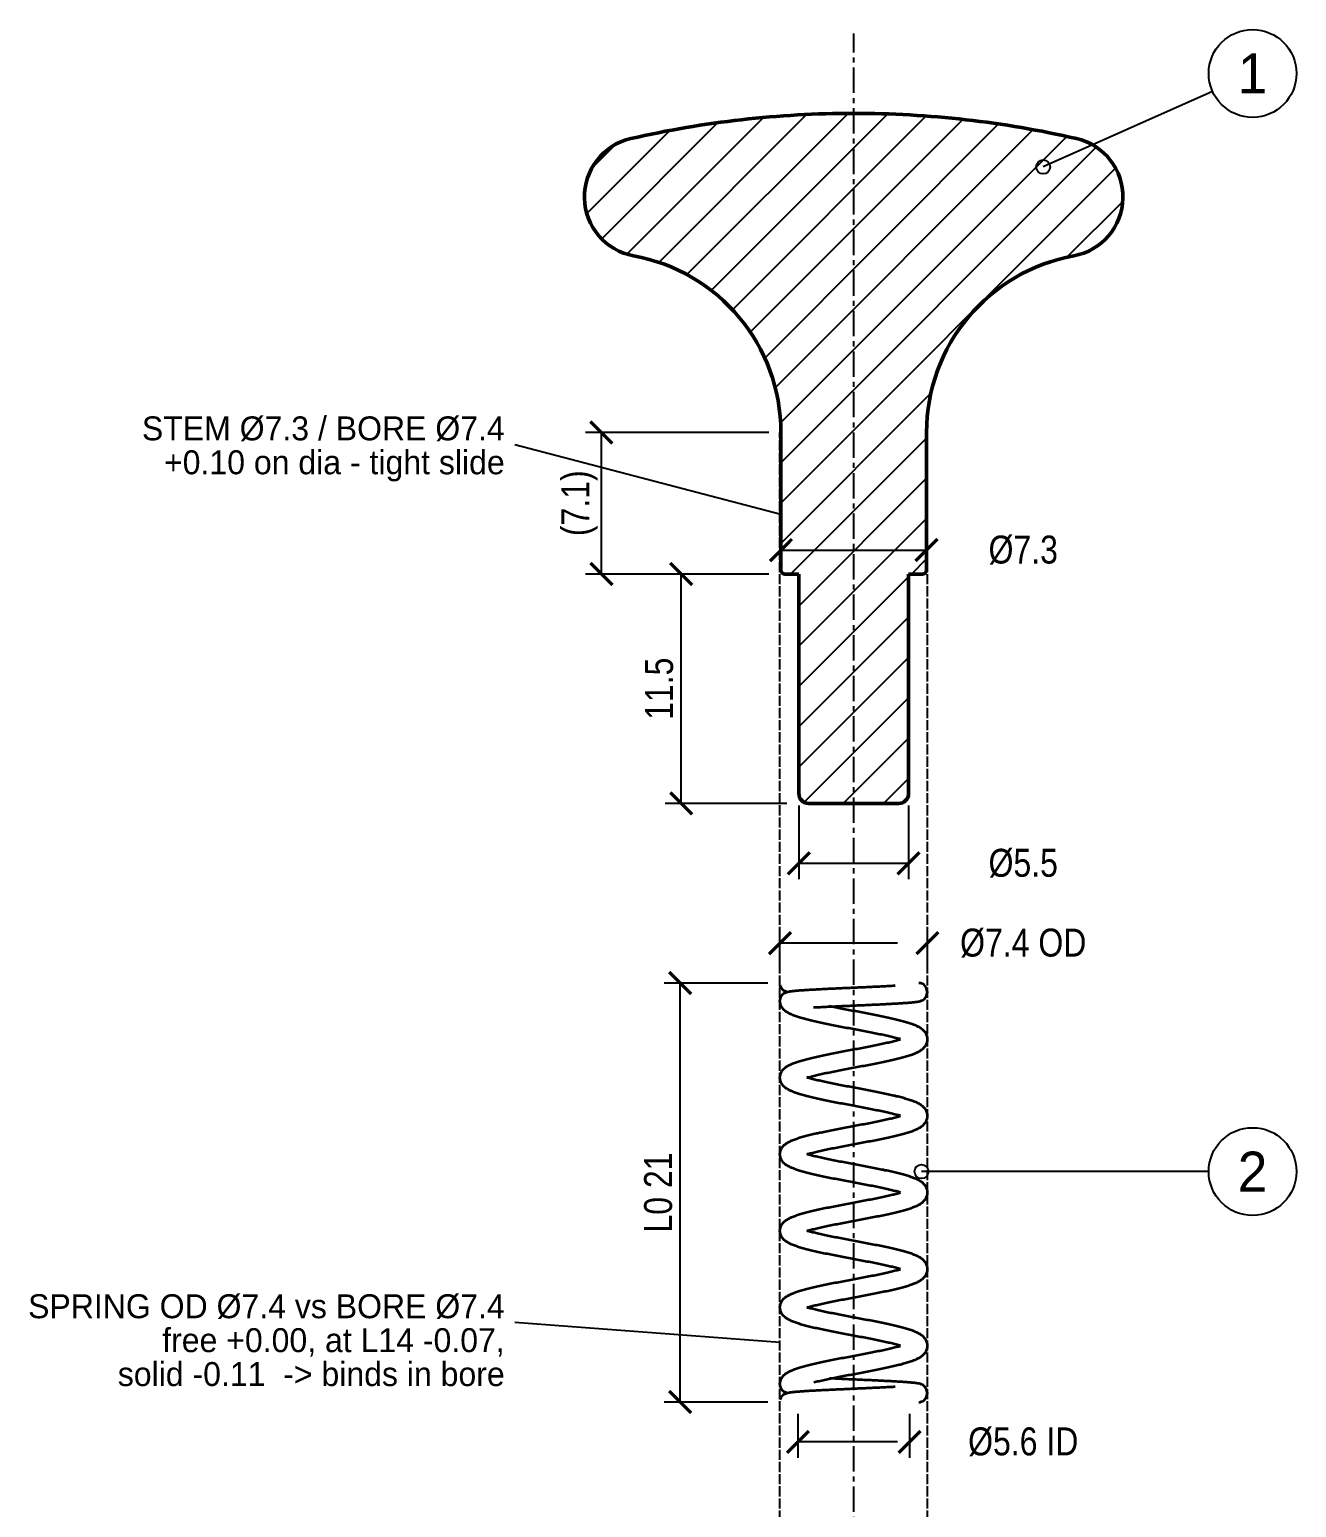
# Model space of a CAD drawing. Header units: millimetres. Extents: x -41 to 135, y -4 to 123.
# Drawn here: x -41.3 to 22.2, y 49.1 to 123.1 of the extents above; entities that cross this region are included whole.
import ezdxf
from ezdxf.enums import TextEntityAlignment as Align

# ---------------------------------------------------------------- set-up
doc = ezdxf.new("R2010")
doc.units = ezdxf.units.MM
doc.header["$LTSCALE"] = 0.4
doc.linetypes.add('CENTER', pattern=[5.08, 3.175, -0.635, 0.635, -0.635])
doc.linetypes.add('DASHED', pattern=[1.524, 1.27, -0.254])
for name, color, linetype in [('ALIGN', 8, 'DASHED'), ('BALLOON', 3, 'CONTINUOUS'), ('CENTER', 1, 'CENTER'), ('DIM', 5, 'CONTINUOUS'), ('FLAG', 1, 'CONTINUOUS'), ('HATCH', 8, 'CONTINUOUS')]:
    doc.layers.add(name, color=color, linetype=linetype)
doc.layers.add('OUTLINE', color=7, linetype='CONTINUOUS', lineweight=50)
doc.styles.add('OpenSansCondensed-Light', font='OpenSansCondensed-Light.ttf')
doc.dimstyles.new('ASM', dxfattribs={"dimtxt": 1.4, "dimasz": 1.1, "dimexe": 0.8, "dimexo": 0.6, "dimgap": 0.4, "dimtad": 1, "dimdsep": 46, "dimtxsty": 'OpenSansCondensed-Light', "dimblk": 'ARCHTICK', "dimcen": 2.5, "dimclrd": 5, "dimclre": 5, "dimclrt": 5, "dimazin": 3, "dimtfac": 0.5, "dimtmove": 2, "dimatfit": 3})

# ---------------------------------------------------------------- blocks, each defined once
blk = doc.blocks.new('_ARCHTICK')
at = {"color": 0, "linetype": 'BYBLOCK', "const_width": 0.15}
blk.add_lwpolyline([(-0.5, -0.5), (0.5, 0.5)], dxfattribs=at)

msp = doc.modelspace()

# ---------------------------------------------------------------- hatches: boundary and pattern name
at = {"layer": 'HATCH'}
h = msp.add_hatch(dxfattribs=at)
h.set_pattern_fill('ANSI31', scale=0.45)
h.paths.add_polyline_path([(0, 84.34), (2.25, 84.34), (2.283, 84.341), (2.315, 84.344), (2.348, 84.35), (2.379, 84.357), (2.411, 84.367), (2.441, 84.378), (2.471, 84.392), (2.5, 84.407), (2.528, 84.424), (2.554, 84.443), (2.58, 84.464), (2.604, 84.486), (2.626, 84.51), (2.647, 84.536), (2.666, 84.562), (2.683, 84.59), (2.698, 84.619), (2.712, 84.649), (2.723, 84.679), (2.733, 84.711), (2.74, 84.742), (2.746, 84.775), (2.749, 84.807), (2.75, 84.84), (2.75, 95.84), (3.45, 95.84), (3.463, 95.84), (3.476, 95.842), (3.489, 95.844), (3.502, 95.847), (3.514, 95.851), (3.527, 95.855), (3.538, 95.861), (3.55, 95.867), (3.561, 95.874), (3.572, 95.881), (3.582, 95.89), (3.591, 95.899), (3.6, 95.908), (3.609, 95.918), (3.616, 95.929), (3.623, 95.94), (3.629, 95.952), (3.635, 95.963), (3.639, 95.976), (3.643, 95.988), (3.646, 96.001), (3.648, 96.014), (3.65, 96.027), (3.65, 96.04), (3.65, 102.936), (3.665, 103.457), (3.71, 103.977), (3.786, 104.493), (3.891, 105.004), (4.025, 105.507), (4.188, 106.003), (4.38, 106.487), (4.6, 106.96), (4.846, 107.42), (5.119, 107.864), (5.417, 108.292), (5.739, 108.702), (6.085, 109.093), (6.452, 109.462), (6.841, 109.81), (7.249, 110.135), (7.675, 110.436), (8.117, 110.712), (8.575, 110.961), (9.047, 111.183), (9.53, 111.378), (10.024, 111.545), (10.527, 111.682), (11.037, 111.791), (11.37, 111.871), (11.691, 111.989), (11.996, 112.142), (12.282, 112.329), (12.545, 112.547), (12.782, 112.794), (12.988, 113.067), (13.163, 113.36), (13.303, 113.672), (13.406, 113.998), (13.472, 114.334), (13.499, 114.674), (13.487, 115.016), (13.437, 115.354), (13.348, 115.684), (13.223, 116.002), (13.062, 116.304), (12.867, 116.585), (12.642, 116.842), (12.389, 117.072), (12.112, 117.272), (11.814, 117.439), (11.499, 117.571), (11.17, 117.666), (10.712, 117.769), (10.253, 117.867), (9.793, 117.962), (9.333, 118.051), (8.871, 118.137), (8.409, 118.218), (7.946, 118.295), (7.482, 118.367), (7.018, 118.435), (6.553, 118.499), (6.087, 118.558), (5.621, 118.613), (5.154, 118.664), (4.687, 118.71), (4.219, 118.752), (3.752, 118.789), (3.283, 118.822), (2.815, 118.851), (2.346, 118.875), (1.877, 118.895), (1.408, 118.91), (0.939, 118.921), (0.469, 118.928), (0, 118.93), (-0.469, 118.928), (-0.939, 118.921), (-1.408, 118.91), (-1.877, 118.895), (-2.346, 118.875), (-2.815, 118.851), (-3.283, 118.822), (-3.752, 118.789), (-4.219, 118.752), (-4.687, 118.71), (-5.154, 118.664), (-5.621, 118.613), (-6.087, 118.558), (-6.553, 118.499), (-7.018, 118.435), (-7.482, 118.367), (-7.946, 118.295), (-8.409, 118.218), (-8.871, 118.137), (-9.333, 118.051), (-9.793, 117.962), (-10.253, 117.867), (-10.712, 117.769), (-11.17, 117.666), (-11.499, 117.571), (-11.814, 117.439), (-12.112, 117.272), (-12.389, 117.072), (-12.642, 116.842), (-12.867, 116.585), (-13.062, 116.304), (-13.223, 116.002), (-13.348, 115.684), (-13.437, 115.354), (-13.487, 115.016), (-13.499, 114.674), (-13.472, 114.334), (-13.406, 113.998), (-13.303, 113.672), (-13.163, 113.36), (-12.988, 113.067), (-12.782, 112.794), (-12.545, 112.547), (-12.282, 112.329), (-11.996, 112.142), (-11.691, 111.989), (-11.37, 111.871), (-11.037, 111.791), (-10.527, 111.682), (-10.024, 111.545), (-9.53, 111.378), (-9.047, 111.183), (-8.575, 110.961), (-8.117, 110.712), (-7.675, 110.436), (-7.249, 110.135), (-6.841, 109.81), (-6.452, 109.462), (-6.085, 109.093), (-5.739, 108.702), (-5.417, 108.292), (-5.119, 107.864), (-4.846, 107.42), (-4.6, 106.96), (-4.38, 106.487), (-4.188, 106.003), (-4.025, 105.507), (-3.891, 105.004), (-3.786, 104.493), (-3.71, 103.977), (-3.665, 103.457), (-3.65, 102.936), (-3.65, 96.04), (-3.65, 96.027), (-3.648, 96.014), (-3.646, 96.001), (-3.643, 95.988), (-3.639, 95.976), (-3.635, 95.963), (-3.629, 95.952), (-3.623, 95.94), (-3.616, 95.929), (-3.609, 95.918), (-3.6, 95.908), (-3.591, 95.899), (-3.582, 95.89), (-3.572, 95.881), (-3.561, 95.874), (-3.55, 95.867), (-3.538, 95.861), (-3.527, 95.855), (-3.514, 95.851), (-3.502, 95.847), (-3.489, 95.844), (-3.476, 95.842), (-3.463, 95.84), (-3.45, 95.84), (-2.75, 95.84), (-2.75, 84.84), (-2.749, 84.807), (-2.746, 84.775), (-2.74, 84.742), (-2.733, 84.711), (-2.723, 84.679), (-2.712, 84.649), (-2.698, 84.619), (-2.683, 84.59), (-2.666, 84.562), (-2.647, 84.536), (-2.626, 84.51), (-2.604, 84.486), (-2.58, 84.464), (-2.554, 84.443), (-2.528, 84.424), (-2.5, 84.407), (-2.471, 84.392), (-2.441, 84.378), (-2.411, 84.367), (-2.379, 84.357), (-2.348, 84.35), (-2.315, 84.344), (-2.283, 84.341), (-2.25, 84.34), (0, 84.34)])

# ---------------------------------------------------------------- linework, layer by layer
at = {"layer": 'ALIGN'}
for p, q in [((-3.7, 45.34), (-3.7, 102.936)), ((3.7, 45.34), (3.7, 102.936))]:
    msp.add_line(p, q, dxfattribs=at)
at = {"layer": 'BALLOON'}
for p, q in [((17.991, 120.033), (9.5, 116.242)), ((17.8, 65.89), (3.4, 65.89))]:
    msp.add_line(p, q, dxfattribs=at)
for centre, radius in [((20, 120.93), 2.2), ((9.5, 116.242), 0.35), ((20, 65.89), 2.2), ((3.4, 65.89), 0.35)]:
    msp.add_circle(centre, radius, dxfattribs=at)
at = {"layer": 'CENTER'}
msp.add_line((0, -4), (0, 122.93), dxfattribs=at)
at = {"layer": 'FLAG'}
for p, q in [((-17, 102.34), (-3.65, 98.84)), ((-17, 58.34), (-3.7, 57.34))]:
    msp.add_line(p, q, dxfattribs=at)
at = {"layer": 'OUTLINE'}
for p, q in [((-3.65, 96.04), (-3.65, 102.936)), ((3.65, 96.04), (3.65, 102.936)), ((-2.75, 95.84), (-3.45, 95.84)), ((-2.75, 84.84), (-2.75, 95.84)), ((2.75, 84.84), (2.75, 95.84)), ((2.75, 95.84), (3.45, 95.84)), ((0, 84.34), (-2.25, 84.34)), ((0, 84.34), (2.25, 84.34))]:
    msp.add_line(p, q, dxfattribs=at)
at = {"layer": 'OUTLINE', "lineweight": 35}
for points in [[(2.346, 72.52), (2.293, 72.535), (2.239, 72.55), (2.182, 72.565), (2.124, 72.58), (2.064, 72.596), (2.003, 72.611), (1.939, 72.627), (1.875, 72.642), (1.808, 72.658), (1.741, 72.673), (1.672, 72.689), (1.601, 72.705), (1.53, 72.72), (1.457, 72.736), (1.383, 72.752), (1.307, 72.767), (1.231, 72.783), (1.154, 72.799), (1.076, 72.815), (0.997, 72.831), (0.917, 72.847), (0.836, 72.862), (0.755, 72.878), (0.673, 72.894), (0.591, 72.91), (0.508, 72.926), (0.424, 72.942), (0.34, 72.958), (0.256, 72.974), (0.172, 72.99), (0.087, 73.006), (0.002, 73.022), (-0.083, 73.038), (-0.168, 73.054), (-0.253, 73.07), (-0.338, 73.086), (-0.423, 73.102), (-0.508, 73.118), (-0.593, 73.134), (-0.677, 73.15), (-0.761, 73.166), (-0.844, 73.182), (-0.927, 73.198), (-1.01, 73.214), (-1.092, 73.231), (-1.173, 73.247), (-1.254, 73.263), (-1.333, 73.279), (-1.413, 73.295), (-1.491, 73.311), (-1.568, 73.328), (-1.645, 73.344), (-1.72, 73.36), (-1.795, 73.377), (-1.869, 73.393), (-1.941, 73.409), (-2.012, 73.426), (-2.082, 73.442), (-2.151, 73.459), (-2.219, 73.475), (-2.285, 73.492), (-2.35, 73.508), (-2.414, 73.525), (-2.476, 73.542), (-2.537, 73.559), (-2.596, 73.576), (-2.655, 73.593), (-2.711, 73.61), (-2.766, 73.627), (-2.82, 73.645), (-2.873, 73.663), (-2.923, 73.681), (-2.973, 73.699), (-3.021, 73.717), (-3.068, 73.736), (-3.114, 73.756), (-3.158, 73.776), (-3.201, 73.796), (-3.243, 73.818), (-3.284, 73.84), (-3.325, 73.864), (-3.365, 73.889), (-3.404, 73.916), (-3.443, 73.946), (-3.481, 73.978), (-3.519, 74.015), (-3.556, 74.056), (-3.592, 74.103), (-3.626, 74.157), (-3.655, 74.219), (-3.679, 74.287), (-3.695, 74.362), (-3.7, 74.44), (-3.636, 74.674), (-3.535, 74.792), (-3.46, 74.844), (-3.407, 74.87), (-3.366, 74.885), (-3.332, 74.896), (-3.301, 74.904), (-3.272, 74.91), (-3.244, 74.916), (-3.215, 74.921), (-3.185, 74.926), (-3.154, 74.93), (-3.122, 74.935), (-3.089, 74.939), (-3.054, 74.943), (-3.018, 74.947), (-2.979, 74.951), (-2.939, 74.955), (-2.898, 74.959), (-2.854, 74.963), (-2.809, 74.967), (-2.762, 74.971), (-2.713, 74.975), (-2.663, 74.979), (-2.611, 74.983), (-2.557, 74.986), (-2.502, 74.99), (-2.445, 74.994), (-2.386, 74.998), (-2.326, 75.002), (-2.264, 75.005), (-2.201, 75.009), (-2.137, 75.013), (-2.071, 75.017), (-2.003, 75.021), (-1.935, 75.024), (-1.865, 75.028), (-1.794, 75.032), (-1.721, 75.036), (-1.648, 75.039), (-1.573, 75.043), (-1.498, 75.047), (-1.421, 75.051), (-1.344, 75.054), (-1.265, 75.058), (-1.186, 75.062), (-1.106, 75.066), (-1.025, 75.07), (-0.944, 75.073), (-0.862, 75.077), (-0.779, 75.081), (-0.696, 75.085), (-0.612, 75.088), (-0.528, 75.092), (-0.444, 75.096), (-0.36, 75.1), (-0.275, 75.103), (-0.19, 75.107), (-0.105, 75.111), (-0.02, 75.115), (0.065, 75.118), (0.15, 75.122), (0.235, 75.126), (0.32, 75.13), (0.404, 75.133), (0.488, 75.137), (0.572, 75.141), (0.655, 75.145), (0.738, 75.148), (0.821, 75.152), (0.902, 75.156), (0.983, 75.16), (1.064, 75.163), (1.143, 75.167), (1.222, 75.171), (1.3, 75.174), (1.377, 75.178), (1.453, 75.182), (1.528, 75.186), (1.602, 75.189), (1.675, 75.193), (1.746, 75.197), (1.817, 75.201), (1.886, 75.204), (1.954, 75.208), (2.02, 75.212), (2.085, 75.215)], [(-3.332, 74.884), (-3.366, 74.895), (-3.407, 74.91), (-3.46, 74.936), (-3.535, 74.988), (-3.636, 75.106), (-3.681, 75.212)], [(-2.02, 74.118), (-1.954, 74.122), (-1.886, 74.126), (-1.817, 74.129), (-1.746, 74.133), (-1.675, 74.137), (-1.602, 74.141), (-1.528, 74.144), (-1.453, 74.148), (-1.377, 74.152), (-1.3, 74.156), (-1.222, 74.159), (-1.143, 74.163), (-1.064, 74.167), (-0.983, 74.17), (-0.902, 74.174), (-0.821, 74.178), (-0.738, 74.182), (-0.655, 74.185), (-0.572, 74.189), (-0.488, 74.193), (-0.404, 74.197), (-0.32, 74.2), (-0.235, 74.204), (-0.15, 74.208), (-0.065, 74.212), (0.02, 74.215), (0.105, 74.219), (0.19, 74.223), (0.275, 74.227), (0.36, 74.23), (0.444, 74.234), (0.528, 74.238), (0.612, 74.242), (0.696, 74.245), (0.779, 74.249), (0.862, 74.253), (0.944, 74.257), (1.025, 74.26), (1.106, 74.264), (1.186, 74.268), (1.265, 74.272), (1.344, 74.276), (1.421, 74.279), (1.498, 74.283), (1.573, 74.287), (1.648, 74.291), (1.721, 74.294), (1.794, 74.298), (1.865, 74.302), (1.935, 74.306), (2.003, 74.309), (2.071, 74.313), (2.137, 74.317), (2.201, 74.321), (2.264, 74.325), (2.326, 74.328), (2.386, 74.332), (2.445, 74.336), (2.502, 74.34), (2.557, 74.344), (2.611, 74.347), (2.663, 74.351), (2.713, 74.355), (2.762, 74.359), (2.809, 74.363), (2.854, 74.367), (2.898, 74.371), (2.939, 74.375), (2.979, 74.379), (3.018, 74.383), (3.054, 74.387), (3.089, 74.391), (3.122, 74.395), (3.154, 74.4), (3.185, 74.404), (3.215, 74.409), (3.244, 74.414), (3.272, 74.42), (3.301, 74.426), (3.332, 74.434), (3.366, 74.445), (3.407, 74.46), (3.46, 74.486), (3.535, 74.538), (3.636, 74.656), (3.7, 74.89), (3.636, 75.124), (3.535, 75.242), (3.46, 75.294), (3.407, 75.32), (3.366, 75.335), (3.332, 75.34), (3.301, 75.34), (3.272, 75.34)], [(-2.346, 70.6), (-2.293, 70.615), (-2.239, 70.63), (-2.182, 70.645), (-2.124, 70.66), (-2.064, 70.676), (-2.003, 70.691), (-1.939, 70.707), (-1.875, 70.722), (-1.808, 70.738), (-1.741, 70.753), (-1.672, 70.769), (-1.601, 70.785), (-1.53, 70.8), (-1.457, 70.816), (-1.383, 70.832), (-1.307, 70.847), (-1.231, 70.863), (-1.154, 70.879), (-1.076, 70.895), (-0.997, 70.911), (-0.917, 70.927), (-0.836, 70.942), (-0.755, 70.958), (-0.673, 70.974), (-0.591, 70.99), (-0.508, 71.006), (-0.424, 71.022), (-0.34, 71.038), (-0.256, 71.054), (-0.172, 71.07), (-0.087, 71.086), (-0.002, 71.102), (0.083, 71.118), (0.168, 71.134), (0.253, 71.15), (0.338, 71.166), (0.423, 71.182), (0.508, 71.198), (0.593, 71.214), (0.677, 71.23), (0.761, 71.246), (0.844, 71.262), (0.927, 71.278), (1.01, 71.294), (1.092, 71.311), (1.173, 71.327), (1.254, 71.343), (1.333, 71.359), (1.413, 71.375), (1.491, 71.391), (1.568, 71.408), (1.645, 71.424), (1.72, 71.44), (1.795, 71.457), (1.869, 71.473), (1.941, 71.489), (2.012, 71.506), (2.082, 71.522), (2.151, 71.539), (2.219, 71.555), (2.285, 71.572), (2.35, 71.588), (2.414, 71.605), (2.476, 71.622), (2.537, 71.639), (2.596, 71.656), (2.655, 71.673), (2.711, 71.69), (2.766, 71.707), (2.82, 71.725), (2.873, 71.743), (2.923, 71.761), (2.973, 71.779), (3.021, 71.797), (3.068, 71.816), (3.114, 71.836), (3.158, 71.856), (3.201, 71.876), (3.243, 71.898), (3.284, 71.92), (3.325, 71.944), (3.365, 71.969), (3.404, 71.996), (3.443, 72.026), (3.481, 72.058), (3.519, 72.095), (3.556, 72.136), (3.592, 72.183), (3.626, 72.237), (3.655, 72.299), (3.679, 72.367), (3.695, 72.442), (3.7, 72.52), (3.695, 72.598), (3.679, 72.673), (3.655, 72.741), (3.626, 72.803), (3.592, 72.857), (3.556, 72.904), (3.519, 72.945), (3.481, 72.982), (3.443, 73.014), (3.404, 73.044), (3.365, 73.071), (3.325, 73.096), (3.284, 73.12), (3.243, 73.142), (3.201, 73.164), (3.158, 73.184), (3.114, 73.204), (3.068, 73.224), (3.021, 73.243), (2.973, 73.261), (2.923, 73.279), (2.873, 73.297), (2.82, 73.315), (2.766, 73.333), (2.711, 73.35), (2.655, 73.367), (2.596, 73.384), (2.537, 73.401), (2.476, 73.418), (2.414, 73.435), (2.35, 73.452), (2.285, 73.468), (2.219, 73.485), (2.151, 73.501), (2.082, 73.518), (2.012, 73.534), (1.941, 73.551), (1.869, 73.567), (1.795, 73.583), (1.72, 73.6), (1.645, 73.616), (1.568, 73.632), (1.491, 73.649), (1.413, 73.665), (1.333, 73.681), (1.254, 73.697), (1.173, 73.713), (1.092, 73.729), (1.01, 73.746), (0.927, 73.762), (0.844, 73.778), (0.761, 73.794), (0.677, 73.81), (0.593, 73.826), (0.508, 73.842), (0.423, 73.858), (0.338, 73.874), (0.253, 73.89), (0.168, 73.906), (0.083, 73.922), (-0.002, 73.938), (-0.087, 73.954), (-0.172, 73.97), (-0.256, 73.986), (-0.34, 74.002), (-0.424, 74.018), (-0.508, 74.034), (-0.591, 74.05), (-0.673, 74.066), (-0.755, 74.082), (-0.836, 74.098), (-0.917, 74.113), (-0.997, 74.129), (-1.076, 74.145), (-1.154, 74.161), (-1.231, 74.177)], [(2.346, 68.68), (2.293, 68.695), (2.239, 68.71), (2.182, 68.725), (2.124, 68.74), (2.064, 68.756), (2.003, 68.771), (1.939, 68.787), (1.875, 68.802), (1.808, 68.818), (1.741, 68.833), (1.672, 68.849), (1.601, 68.865), (1.53, 68.88), (1.457, 68.896), (1.383, 68.912), (1.307, 68.927), (1.231, 68.943), (1.154, 68.959), (1.076, 68.975), (0.997, 68.991), (0.917, 69.007), (0.836, 69.022), (0.755, 69.038), (0.673, 69.054), (0.591, 69.07), (0.508, 69.086), (0.424, 69.102), (0.34, 69.118), (0.256, 69.134), (0.172, 69.15), (0.087, 69.166), (0.002, 69.182), (-0.083, 69.198), (-0.168, 69.214), (-0.253, 69.23), (-0.338, 69.246), (-0.423, 69.262), (-0.508, 69.278), (-0.593, 69.294), (-0.677, 69.31), (-0.761, 69.326), (-0.844, 69.342), (-0.927, 69.358), (-1.01, 69.374), (-1.092, 69.391), (-1.173, 69.407), (-1.254, 69.423), (-1.333, 69.439), (-1.413, 69.455), (-1.491, 69.471), (-1.568, 69.488), (-1.645, 69.504), (-1.72, 69.52), (-1.795, 69.537), (-1.869, 69.553), (-1.941, 69.569), (-2.012, 69.586), (-2.082, 69.602), (-2.151, 69.619), (-2.219, 69.635), (-2.285, 69.652), (-2.35, 69.668), (-2.414, 69.685), (-2.476, 69.702), (-2.537, 69.719), (-2.596, 69.736), (-2.655, 69.753), (-2.711, 69.77), (-2.766, 69.787), (-2.82, 69.805), (-2.873, 69.823), (-2.923, 69.841), (-2.973, 69.859), (-3.021, 69.877), (-3.068, 69.896), (-3.114, 69.916), (-3.158, 69.936), (-3.201, 69.956), (-3.243, 69.978), (-3.284, 70), (-3.325, 70.024), (-3.365, 70.049), (-3.404, 70.076), (-3.443, 70.106), (-3.481, 70.138), (-3.519, 70.175), (-3.556, 70.216), (-3.592, 70.263), (-3.626, 70.317), (-3.655, 70.379), (-3.679, 70.447), (-3.695, 70.522), (-3.7, 70.6), (-3.695, 70.678), (-3.679, 70.753), (-3.655, 70.821), (-3.626, 70.883), (-3.592, 70.937), (-3.556, 70.984), (-3.519, 71.025), (-3.481, 71.062), (-3.443, 71.094), (-3.404, 71.124), (-3.365, 71.151), (-3.325, 71.176), (-3.284, 71.2), (-3.243, 71.222), (-3.201, 71.244), (-3.158, 71.264), (-3.114, 71.284), (-3.068, 71.304), (-3.021, 71.323), (-2.973, 71.341), (-2.923, 71.359), (-2.873, 71.377), (-2.82, 71.395), (-2.766, 71.413), (-2.711, 71.43), (-2.655, 71.447), (-2.596, 71.464), (-2.537, 71.481), (-2.476, 71.498), (-2.414, 71.515), (-2.35, 71.532), (-2.285, 71.548), (-2.219, 71.565), (-2.151, 71.581), (-2.082, 71.598), (-2.012, 71.614), (-1.941, 71.631), (-1.869, 71.647), (-1.795, 71.663), (-1.72, 71.68), (-1.645, 71.696), (-1.568, 71.712), (-1.491, 71.729), (-1.413, 71.745), (-1.333, 71.761), (-1.254, 71.777), (-1.173, 71.793), (-1.092, 71.809), (-1.01, 71.826), (-0.927, 71.842), (-0.844, 71.858), (-0.761, 71.874), (-0.677, 71.89), (-0.593, 71.906), (-0.508, 71.922), (-0.423, 71.938), (-0.338, 71.954), (-0.253, 71.97), (-0.168, 71.986), (-0.083, 72.002), (0.002, 72.018), (0.087, 72.034), (0.172, 72.05), (0.256, 72.066), (0.34, 72.082), (0.424, 72.098), (0.508, 72.114), (0.591, 72.13), (0.673, 72.146), (0.755, 72.162), (0.836, 72.178), (0.917, 72.193), (0.997, 72.209), (1.076, 72.225), (1.154, 72.241), (1.231, 72.257), (1.307, 72.273), (1.383, 72.288), (1.457, 72.304), (1.53, 72.32), (1.601, 72.335), (1.672, 72.351), (1.741, 72.367), (1.808, 72.382), (1.875, 72.398), (1.939, 72.413), (2.003, 72.429), (2.064, 72.444), (2.124, 72.46), (2.182, 72.475), (2.239, 72.49), (2.293, 72.505), (2.346, 72.52)], [(-2.346, 66.76), (-2.293, 66.775), (-2.239, 66.79), (-2.182, 66.805), (-2.124, 66.82), (-2.064, 66.836), (-2.003, 66.851), (-1.939, 66.867), (-1.875, 66.882), (-1.808, 66.898), (-1.741, 66.913), (-1.672, 66.929), (-1.601, 66.945), (-1.53, 66.96), (-1.457, 66.976), (-1.383, 66.992), (-1.307, 67.007), (-1.231, 67.023), (-1.154, 67.039), (-1.076, 67.055), (-0.997, 67.071), (-0.917, 67.087), (-0.836, 67.102), (-0.755, 67.118), (-0.673, 67.134), (-0.591, 67.15), (-0.508, 67.166), (-0.424, 67.182), (-0.34, 67.198), (-0.256, 67.214), (-0.172, 67.23), (-0.087, 67.246), (-0.002, 67.262), (0.083, 67.278), (0.168, 67.294), (0.253, 67.31), (0.338, 67.326), (0.423, 67.342), (0.508, 67.358), (0.593, 67.374), (0.677, 67.39), (0.761, 67.406), (0.844, 67.422), (0.927, 67.438), (1.01, 67.454), (1.092, 67.471), (1.173, 67.487), (1.254, 67.503), (1.333, 67.519), (1.413, 67.535), (1.491, 67.551), (1.568, 67.568), (1.645, 67.584), (1.72, 67.6), (1.795, 67.617), (1.869, 67.633), (1.941, 67.649), (2.012, 67.666), (2.082, 67.682), (2.151, 67.699), (2.219, 67.715), (2.285, 67.732), (2.35, 67.748), (2.414, 67.765), (2.476, 67.782), (2.537, 67.799), (2.596, 67.816), (2.655, 67.833), (2.711, 67.85), (2.766, 67.867), (2.82, 67.885), (2.873, 67.903), (2.923, 67.921), (2.973, 67.939), (3.021, 67.957), (3.068, 67.976), (3.114, 67.996), (3.158, 68.016), (3.201, 68.036), (3.243, 68.058), (3.284, 68.08), (3.325, 68.104), (3.365, 68.129), (3.404, 68.156), (3.443, 68.186), (3.481, 68.218), (3.519, 68.255), (3.556, 68.296), (3.592, 68.343), (3.626, 68.397), (3.655, 68.459), (3.679, 68.527), (3.695, 68.602), (3.7, 68.68), (3.695, 68.758), (3.679, 68.833), (3.655, 68.901), (3.626, 68.963), (3.592, 69.017), (3.556, 69.064), (3.519, 69.105), (3.481, 69.142), (3.443, 69.174), (3.404, 69.204), (3.365, 69.231), (3.325, 69.256), (3.284, 69.28), (3.243, 69.302), (3.201, 69.324), (3.158, 69.344), (3.114, 69.364), (3.068, 69.384), (3.021, 69.403), (2.973, 69.421), (2.923, 69.439), (2.873, 69.457), (2.82, 69.475), (2.766, 69.493), (2.711, 69.51), (2.655, 69.527), (2.596, 69.544), (2.537, 69.561), (2.476, 69.578), (2.414, 69.595), (2.35, 69.612), (2.285, 69.628), (2.219, 69.645), (2.151, 69.661), (2.082, 69.678), (2.012, 69.694), (1.941, 69.711), (1.869, 69.727), (1.795, 69.743), (1.72, 69.76), (1.645, 69.776), (1.568, 69.792), (1.491, 69.809), (1.413, 69.825), (1.333, 69.841), (1.254, 69.857), (1.173, 69.873), (1.092, 69.889), (1.01, 69.906), (0.927, 69.922), (0.844, 69.938), (0.761, 69.954), (0.677, 69.97), (0.593, 69.986), (0.508, 70.002), (0.423, 70.018), (0.338, 70.034), (0.253, 70.05), (0.168, 70.066), (0.083, 70.082), (-0.002, 70.098), (-0.087, 70.114), (-0.172, 70.13), (-0.256, 70.146), (-0.34, 70.162), (-0.424, 70.178), (-0.508, 70.194), (-0.591, 70.21), (-0.673, 70.226), (-0.755, 70.242), (-0.836, 70.258), (-0.917, 70.273), (-0.997, 70.289), (-1.076, 70.305), (-1.154, 70.321), (-1.231, 70.337), (-1.307, 70.353), (-1.383, 70.368), (-1.457, 70.384), (-1.53, 70.4), (-1.601, 70.415), (-1.672, 70.431), (-1.741, 70.447), (-1.808, 70.462), (-1.875, 70.478), (-1.939, 70.493), (-2.003, 70.509), (-2.064, 70.524), (-2.124, 70.54), (-2.182, 70.555), (-2.239, 70.57), (-2.293, 70.585), (-2.346, 70.6)], [(2.346, 64.84), (2.293, 64.855), (2.239, 64.87), (2.182, 64.885), (2.124, 64.9), (2.064, 64.916), (2.003, 64.931), (1.939, 64.947), (1.875, 64.962), (1.808, 64.978), (1.741, 64.993), (1.672, 65.009), (1.601, 65.025), (1.53, 65.04), (1.457, 65.056), (1.383, 65.072), (1.307, 65.087), (1.231, 65.103), (1.154, 65.119), (1.076, 65.135), (0.997, 65.151), (0.917, 65.167), (0.836, 65.182), (0.755, 65.198), (0.673, 65.214), (0.591, 65.23), (0.508, 65.246), (0.424, 65.262), (0.34, 65.278), (0.256, 65.294), (0.172, 65.31), (0.087, 65.326), (0.002, 65.342), (-0.083, 65.358), (-0.168, 65.374), (-0.253, 65.39), (-0.338, 65.406), (-0.423, 65.422), (-0.508, 65.438), (-0.593, 65.454), (-0.677, 65.47), (-0.761, 65.486), (-0.844, 65.502), (-0.927, 65.518), (-1.01, 65.534), (-1.092, 65.551), (-1.173, 65.567), (-1.254, 65.583), (-1.333, 65.599), (-1.413, 65.615), (-1.491, 65.631), (-1.568, 65.648), (-1.645, 65.664), (-1.72, 65.68), (-1.795, 65.697), (-1.869, 65.713), (-1.941, 65.729), (-2.012, 65.746), (-2.082, 65.762), (-2.151, 65.779), (-2.219, 65.795), (-2.285, 65.812), (-2.35, 65.828), (-2.414, 65.845), (-2.476, 65.862), (-2.537, 65.879), (-2.596, 65.896), (-2.655, 65.913), (-2.711, 65.93), (-2.766, 65.947), (-2.82, 65.965), (-2.873, 65.983), (-2.923, 66.001), (-2.973, 66.019), (-3.021, 66.037), (-3.068, 66.056), (-3.114, 66.076), (-3.158, 66.096), (-3.201, 66.116), (-3.243, 66.138), (-3.284, 66.16), (-3.325, 66.184), (-3.365, 66.209), (-3.404, 66.236), (-3.443, 66.266), (-3.481, 66.298), (-3.519, 66.335), (-3.556, 66.376), (-3.592, 66.423), (-3.626, 66.477), (-3.655, 66.539), (-3.679, 66.607), (-3.695, 66.682), (-3.7, 66.76), (-3.695, 66.838), (-3.679, 66.913), (-3.655, 66.981), (-3.626, 67.043), (-3.592, 67.097), (-3.556, 67.144), (-3.519, 67.185), (-3.481, 67.222), (-3.443, 67.254), (-3.404, 67.284), (-3.365, 67.311), (-3.325, 67.336), (-3.284, 67.36), (-3.243, 67.382), (-3.201, 67.404), (-3.158, 67.424), (-3.114, 67.444), (-3.068, 67.464), (-3.021, 67.483), (-2.973, 67.501), (-2.923, 67.519), (-2.873, 67.537), (-2.82, 67.555), (-2.766, 67.573), (-2.711, 67.59), (-2.655, 67.607), (-2.596, 67.624), (-2.537, 67.641), (-2.476, 67.658), (-2.414, 67.675), (-2.35, 67.692), (-2.285, 67.708), (-2.219, 67.725), (-2.151, 67.741), (-2.082, 67.758), (-2.012, 67.774), (-1.941, 67.791), (-1.869, 67.807), (-1.795, 67.823), (-1.72, 67.84), (-1.645, 67.856), (-1.568, 67.872), (-1.491, 67.889), (-1.413, 67.905), (-1.333, 67.921), (-1.254, 67.937), (-1.173, 67.953), (-1.092, 67.969), (-1.01, 67.986), (-0.927, 68.002), (-0.844, 68.018), (-0.761, 68.034), (-0.677, 68.05), (-0.593, 68.066), (-0.508, 68.082), (-0.423, 68.098), (-0.338, 68.114), (-0.253, 68.13), (-0.168, 68.146), (-0.083, 68.162), (0.002, 68.178), (0.087, 68.194), (0.172, 68.21), (0.256, 68.226), (0.34, 68.242), (0.424, 68.258), (0.508, 68.274), (0.591, 68.29), (0.673, 68.306), (0.755, 68.322), (0.836, 68.338), (0.917, 68.353), (0.997, 68.369), (1.076, 68.385), (1.154, 68.401), (1.231, 68.417), (1.307, 68.433), (1.383, 68.448), (1.457, 68.464), (1.53, 68.48), (1.601, 68.495), (1.672, 68.511), (1.741, 68.527), (1.808, 68.542), (1.875, 68.558), (1.939, 68.573), (2.003, 68.589), (2.064, 68.604), (2.124, 68.62), (2.182, 68.635), (2.239, 68.65), (2.293, 68.665), (2.346, 68.68)], [(-2.346, 62.92), (-2.293, 62.935), (-2.239, 62.95), (-2.182, 62.965), (-2.124, 62.98), (-2.064, 62.996), (-2.003, 63.011), (-1.939, 63.027), (-1.875, 63.042), (-1.808, 63.058), (-1.741, 63.073), (-1.672, 63.089), (-1.601, 63.105), (-1.53, 63.12), (-1.457, 63.136), (-1.383, 63.152), (-1.307, 63.167), (-1.231, 63.183), (-1.154, 63.199), (-1.076, 63.215), (-0.997, 63.231), (-0.917, 63.247), (-0.836, 63.262), (-0.755, 63.278), (-0.673, 63.294), (-0.591, 63.31), (-0.508, 63.326), (-0.424, 63.342), (-0.34, 63.358), (-0.256, 63.374), (-0.172, 63.39), (-0.087, 63.406), (-0.002, 63.422), (0.083, 63.438), (0.168, 63.454), (0.253, 63.47), (0.338, 63.486), (0.423, 63.502), (0.508, 63.518), (0.593, 63.534), (0.677, 63.55), (0.761, 63.566), (0.844, 63.582), (0.927, 63.598), (1.01, 63.614), (1.092, 63.631), (1.173, 63.647), (1.254, 63.663), (1.333, 63.679), (1.413, 63.695), (1.491, 63.711), (1.568, 63.728), (1.645, 63.744), (1.72, 63.76), (1.795, 63.777), (1.869, 63.793), (1.941, 63.809), (2.012, 63.826), (2.082, 63.842), (2.151, 63.859), (2.219, 63.875), (2.285, 63.892), (2.35, 63.908), (2.414, 63.925), (2.476, 63.942), (2.537, 63.959), (2.596, 63.976), (2.655, 63.993), (2.711, 64.01), (2.766, 64.027), (2.82, 64.045), (2.873, 64.063), (2.923, 64.081), (2.973, 64.099), (3.021, 64.117), (3.068, 64.136), (3.114, 64.156), (3.158, 64.176), (3.201, 64.196), (3.243, 64.218), (3.284, 64.24), (3.325, 64.264), (3.365, 64.289), (3.404, 64.316), (3.443, 64.346), (3.481, 64.378), (3.519, 64.415), (3.556, 64.456), (3.592, 64.503), (3.626, 64.557), (3.655, 64.619), (3.679, 64.687), (3.695, 64.762), (3.7, 64.84), (3.695, 64.918), (3.679, 64.993), (3.655, 65.061), (3.626, 65.123), (3.592, 65.177), (3.556, 65.224), (3.519, 65.265), (3.481, 65.302), (3.443, 65.334), (3.404, 65.364), (3.365, 65.391), (3.325, 65.416), (3.284, 65.44), (3.243, 65.462), (3.201, 65.484), (3.158, 65.504), (3.114, 65.524), (3.068, 65.544), (3.021, 65.563), (2.973, 65.581), (2.923, 65.599), (2.873, 65.617), (2.82, 65.635), (2.766, 65.653), (2.711, 65.67), (2.655, 65.687), (2.596, 65.704), (2.537, 65.721), (2.476, 65.738), (2.414, 65.755), (2.35, 65.772), (2.285, 65.788), (2.219, 65.805), (2.151, 65.821), (2.082, 65.838), (2.012, 65.854), (1.941, 65.871), (1.869, 65.887), (1.795, 65.903), (1.72, 65.92), (1.645, 65.936), (1.568, 65.952), (1.491, 65.969), (1.413, 65.985), (1.333, 66.001), (1.254, 66.017), (1.173, 66.033), (1.092, 66.049), (1.01, 66.066), (0.927, 66.082), (0.844, 66.098), (0.761, 66.114), (0.677, 66.13), (0.593, 66.146), (0.508, 66.162), (0.423, 66.178), (0.338, 66.194), (0.253, 66.21), (0.168, 66.226), (0.083, 66.242), (-0.002, 66.258), (-0.087, 66.274), (-0.172, 66.29), (-0.256, 66.306), (-0.34, 66.322), (-0.424, 66.338), (-0.508, 66.354), (-0.591, 66.37), (-0.673, 66.386), (-0.755, 66.402), (-0.836, 66.418), (-0.917, 66.433), (-0.997, 66.449), (-1.076, 66.465), (-1.154, 66.481), (-1.231, 66.497), (-1.307, 66.513), (-1.383, 66.528), (-1.457, 66.544), (-1.53, 66.56), (-1.601, 66.575), (-1.672, 66.591), (-1.741, 66.607), (-1.808, 66.622), (-1.875, 66.638), (-1.939, 66.653), (-2.003, 66.669), (-2.064, 66.684), (-2.124, 66.7), (-2.182, 66.715), (-2.239, 66.73), (-2.293, 66.745), (-2.346, 66.76)], [(2.346, 61), (2.293, 61.015), (2.239, 61.03), (2.182, 61.045), (2.124, 61.06), (2.064, 61.076), (2.003, 61.091), (1.939, 61.107), (1.875, 61.122), (1.808, 61.138), (1.741, 61.153), (1.672, 61.169), (1.601, 61.185), (1.53, 61.2), (1.457, 61.216), (1.383, 61.232), (1.307, 61.247), (1.231, 61.263), (1.154, 61.279), (1.076, 61.295), (0.997, 61.311), (0.917, 61.327), (0.836, 61.342), (0.755, 61.358), (0.673, 61.374), (0.591, 61.39), (0.508, 61.406), (0.424, 61.422), (0.34, 61.438), (0.256, 61.454), (0.172, 61.47), (0.087, 61.486), (0.002, 61.502), (-0.083, 61.518), (-0.168, 61.534), (-0.253, 61.55), (-0.338, 61.566), (-0.423, 61.582), (-0.508, 61.598), (-0.593, 61.614), (-0.677, 61.63), (-0.761, 61.646), (-0.844, 61.662), (-0.927, 61.678), (-1.01, 61.694), (-1.092, 61.711), (-1.173, 61.727), (-1.254, 61.743), (-1.333, 61.759), (-1.413, 61.775), (-1.491, 61.791), (-1.568, 61.808), (-1.645, 61.824), (-1.72, 61.84), (-1.795, 61.857), (-1.869, 61.873), (-1.941, 61.889), (-2.012, 61.906), (-2.082, 61.922), (-2.151, 61.939), (-2.219, 61.955), (-2.285, 61.972), (-2.35, 61.988), (-2.414, 62.005), (-2.476, 62.022), (-2.537, 62.039), (-2.596, 62.056), (-2.655, 62.073), (-2.711, 62.09), (-2.766, 62.107), (-2.82, 62.125), (-2.873, 62.143), (-2.923, 62.161), (-2.973, 62.179), (-3.021, 62.197), (-3.068, 62.216), (-3.114, 62.236), (-3.158, 62.256), (-3.201, 62.276), (-3.243, 62.298), (-3.284, 62.32), (-3.325, 62.344), (-3.365, 62.369), (-3.404, 62.396), (-3.443, 62.426), (-3.481, 62.458), (-3.519, 62.495), (-3.556, 62.536), (-3.592, 62.583), (-3.626, 62.637), (-3.655, 62.699), (-3.679, 62.767), (-3.695, 62.842), (-3.7, 62.92), (-3.695, 62.998), (-3.679, 63.073), (-3.655, 63.141), (-3.626, 63.203), (-3.592, 63.257), (-3.556, 63.304), (-3.519, 63.345), (-3.481, 63.382), (-3.443, 63.414), (-3.404, 63.444), (-3.365, 63.471), (-3.325, 63.496), (-3.284, 63.52), (-3.243, 63.542), (-3.201, 63.564), (-3.158, 63.584), (-3.114, 63.604), (-3.068, 63.624), (-3.021, 63.643), (-2.973, 63.661), (-2.923, 63.679), (-2.873, 63.697), (-2.82, 63.715), (-2.766, 63.733), (-2.711, 63.75), (-2.655, 63.767), (-2.596, 63.784), (-2.537, 63.801), (-2.476, 63.818), (-2.414, 63.835), (-2.35, 63.852), (-2.285, 63.868), (-2.219, 63.885), (-2.151, 63.901), (-2.082, 63.918), (-2.012, 63.934), (-1.941, 63.951), (-1.869, 63.967), (-1.795, 63.983), (-1.72, 64), (-1.645, 64.016), (-1.568, 64.032), (-1.491, 64.049), (-1.413, 64.065), (-1.333, 64.081), (-1.254, 64.097), (-1.173, 64.113), (-1.092, 64.129), (-1.01, 64.146), (-0.927, 64.162), (-0.844, 64.178), (-0.761, 64.194), (-0.677, 64.21), (-0.593, 64.226), (-0.508, 64.242), (-0.423, 64.258), (-0.338, 64.274), (-0.253, 64.29), (-0.168, 64.306), (-0.083, 64.322), (0.002, 64.338), (0.087, 64.354), (0.172, 64.37), (0.256, 64.386), (0.34, 64.402), (0.424, 64.418), (0.508, 64.434), (0.591, 64.45), (0.673, 64.466), (0.755, 64.482), (0.836, 64.498), (0.917, 64.513), (0.997, 64.529), (1.076, 64.545), (1.154, 64.561), (1.231, 64.577), (1.307, 64.593), (1.383, 64.608), (1.457, 64.624), (1.53, 64.64), (1.601, 64.655), (1.672, 64.671), (1.741, 64.687), (1.808, 64.702), (1.875, 64.718), (1.939, 64.733), (2.003, 64.749), (2.064, 64.764), (2.124, 64.78), (2.182, 64.795), (2.239, 64.81), (2.293, 64.825), (2.346, 64.84)], [(-2.346, 59.08), (-2.293, 59.095), (-2.239, 59.11), (-2.182, 59.125), (-2.124, 59.14), (-2.064, 59.156), (-2.003, 59.171), (-1.939, 59.187), (-1.875, 59.202), (-1.808, 59.218), (-1.741, 59.233), (-1.672, 59.249), (-1.601, 59.265), (-1.53, 59.28), (-1.457, 59.296), (-1.383, 59.312), (-1.307, 59.327), (-1.231, 59.343), (-1.154, 59.359), (-1.076, 59.375), (-0.997, 59.391), (-0.917, 59.407), (-0.836, 59.422), (-0.755, 59.438), (-0.673, 59.454), (-0.591, 59.47), (-0.508, 59.486), (-0.424, 59.502), (-0.34, 59.518), (-0.256, 59.534), (-0.172, 59.55), (-0.087, 59.566), (-0.002, 59.582), (0.083, 59.598), (0.168, 59.614), (0.253, 59.63), (0.338, 59.646), (0.423, 59.662), (0.508, 59.678), (0.593, 59.694), (0.677, 59.71), (0.761, 59.726), (0.844, 59.742), (0.927, 59.758), (1.01, 59.774), (1.092, 59.791), (1.173, 59.807), (1.254, 59.823), (1.333, 59.839), (1.413, 59.855), (1.491, 59.871), (1.568, 59.888), (1.645, 59.904), (1.72, 59.92), (1.795, 59.937), (1.869, 59.953), (1.941, 59.969), (2.012, 59.986), (2.082, 60.002), (2.151, 60.019), (2.219, 60.035), (2.285, 60.052), (2.35, 60.068), (2.414, 60.085), (2.476, 60.102), (2.537, 60.119), (2.596, 60.136), (2.655, 60.153), (2.711, 60.17), (2.766, 60.187), (2.82, 60.205), (2.873, 60.223), (2.923, 60.241), (2.973, 60.259), (3.021, 60.277), (3.068, 60.296), (3.114, 60.316), (3.158, 60.336), (3.201, 60.356), (3.243, 60.378), (3.284, 60.4), (3.325, 60.424), (3.365, 60.449), (3.404, 60.476), (3.443, 60.506), (3.481, 60.538), (3.519, 60.575), (3.556, 60.616), (3.592, 60.663), (3.626, 60.717), (3.655, 60.779), (3.679, 60.847), (3.695, 60.922), (3.7, 61), (3.695, 61.078), (3.679, 61.153), (3.655, 61.221), (3.626, 61.283), (3.592, 61.337), (3.556, 61.384), (3.519, 61.425), (3.481, 61.462), (3.443, 61.494), (3.404, 61.524), (3.365, 61.551), (3.325, 61.576), (3.284, 61.6), (3.243, 61.622), (3.201, 61.644), (3.158, 61.664), (3.114, 61.684), (3.068, 61.704), (3.021, 61.723), (2.973, 61.741), (2.923, 61.759), (2.873, 61.777), (2.82, 61.795), (2.766, 61.813), (2.711, 61.83), (2.655, 61.847), (2.596, 61.864), (2.537, 61.881), (2.476, 61.898), (2.414, 61.915), (2.35, 61.932), (2.285, 61.948), (2.219, 61.965), (2.151, 61.981), (2.082, 61.998), (2.012, 62.014), (1.941, 62.031), (1.869, 62.047), (1.795, 62.063), (1.72, 62.08), (1.645, 62.096), (1.568, 62.112), (1.491, 62.129), (1.413, 62.145), (1.333, 62.161), (1.254, 62.177), (1.173, 62.193), (1.092, 62.209), (1.01, 62.226), (0.927, 62.242), (0.844, 62.258), (0.761, 62.274), (0.677, 62.29), (0.593, 62.306), (0.508, 62.322), (0.423, 62.338), (0.338, 62.354), (0.253, 62.37), (0.168, 62.386), (0.083, 62.402), (-0.002, 62.418), (-0.087, 62.434), (-0.172, 62.45), (-0.256, 62.466), (-0.34, 62.482), (-0.424, 62.498), (-0.508, 62.514), (-0.591, 62.53), (-0.673, 62.546), (-0.755, 62.562), (-0.836, 62.578), (-0.917, 62.593), (-0.997, 62.609), (-1.076, 62.625), (-1.154, 62.641), (-1.231, 62.657), (-1.307, 62.673), (-1.383, 62.688), (-1.457, 62.704), (-1.53, 62.72), (-1.601, 62.735), (-1.672, 62.751), (-1.741, 62.767), (-1.808, 62.782), (-1.875, 62.798), (-1.939, 62.813), (-2.003, 62.829), (-2.064, 62.844), (-2.124, 62.86), (-2.182, 62.875), (-2.239, 62.89), (-2.293, 62.905), (-2.346, 62.92)], [(2.346, 57.16), (2.293, 57.175), (2.239, 57.19), (2.182, 57.205), (2.124, 57.22), (2.064, 57.236), (2.003, 57.251), (1.939, 57.267), (1.875, 57.282), (1.808, 57.298), (1.741, 57.313), (1.672, 57.329), (1.601, 57.345), (1.53, 57.36), (1.457, 57.376), (1.383, 57.392), (1.307, 57.407), (1.231, 57.423), (1.154, 57.439), (1.076, 57.455), (0.997, 57.471), (0.917, 57.487), (0.836, 57.502), (0.755, 57.518), (0.673, 57.534), (0.591, 57.55), (0.508, 57.566), (0.424, 57.582), (0.34, 57.598), (0.256, 57.614), (0.172, 57.63), (0.087, 57.646), (0.002, 57.662), (-0.083, 57.678), (-0.168, 57.694), (-0.253, 57.71), (-0.338, 57.726), (-0.423, 57.742), (-0.508, 57.758), (-0.593, 57.774), (-0.677, 57.79), (-0.761, 57.806), (-0.844, 57.822), (-0.927, 57.838), (-1.01, 57.854), (-1.092, 57.871), (-1.173, 57.887), (-1.254, 57.903), (-1.333, 57.919), (-1.413, 57.935), (-1.491, 57.951), (-1.568, 57.968), (-1.645, 57.984), (-1.72, 58), (-1.795, 58.017), (-1.869, 58.033), (-1.941, 58.049), (-2.012, 58.066), (-2.082, 58.082), (-2.151, 58.099), (-2.219, 58.115), (-2.285, 58.132), (-2.35, 58.148), (-2.414, 58.165), (-2.476, 58.182), (-2.537, 58.199), (-2.596, 58.216), (-2.655, 58.233), (-2.711, 58.25), (-2.766, 58.267), (-2.82, 58.285), (-2.873, 58.303), (-2.923, 58.321), (-2.973, 58.339), (-3.021, 58.357), (-3.068, 58.376), (-3.114, 58.396), (-3.158, 58.416), (-3.201, 58.436), (-3.243, 58.458), (-3.284, 58.48), (-3.325, 58.504), (-3.365, 58.529), (-3.404, 58.556), (-3.443, 58.586), (-3.481, 58.618), (-3.519, 58.655), (-3.556, 58.696), (-3.592, 58.743), (-3.626, 58.797), (-3.655, 58.859), (-3.679, 58.927), (-3.695, 59.002), (-3.7, 59.08), (-3.695, 59.158), (-3.679, 59.233), (-3.655, 59.301), (-3.626, 59.363), (-3.592, 59.417), (-3.556, 59.464), (-3.519, 59.505), (-3.481, 59.542), (-3.443, 59.574), (-3.404, 59.604), (-3.365, 59.631), (-3.325, 59.656), (-3.284, 59.68), (-3.243, 59.702), (-3.201, 59.724), (-3.158, 59.744), (-3.114, 59.764), (-3.068, 59.784), (-3.021, 59.803), (-2.973, 59.821), (-2.923, 59.839), (-2.873, 59.857), (-2.82, 59.875), (-2.766, 59.893), (-2.711, 59.91), (-2.655, 59.927), (-2.596, 59.944), (-2.537, 59.961), (-2.476, 59.978), (-2.414, 59.995), (-2.35, 60.012), (-2.285, 60.028), (-2.219, 60.045), (-2.151, 60.061), (-2.082, 60.078), (-2.012, 60.094), (-1.941, 60.111), (-1.869, 60.127), (-1.795, 60.143), (-1.72, 60.16), (-1.645, 60.176), (-1.568, 60.192), (-1.491, 60.209), (-1.413, 60.225), (-1.333, 60.241), (-1.254, 60.257), (-1.173, 60.273), (-1.092, 60.289), (-1.01, 60.306), (-0.927, 60.322), (-0.844, 60.338), (-0.761, 60.354), (-0.677, 60.37), (-0.593, 60.386), (-0.508, 60.402), (-0.423, 60.418), (-0.338, 60.434), (-0.253, 60.45), (-0.168, 60.466), (-0.083, 60.482), (0.002, 60.498), (0.087, 60.514), (0.172, 60.53), (0.256, 60.546), (0.34, 60.562), (0.424, 60.578), (0.508, 60.594), (0.591, 60.61), (0.673, 60.626), (0.755, 60.642), (0.836, 60.658), (0.917, 60.673), (0.997, 60.689), (1.076, 60.705), (1.154, 60.721), (1.231, 60.737), (1.307, 60.753), (1.383, 60.768), (1.457, 60.784), (1.53, 60.8), (1.601, 60.815), (1.672, 60.831), (1.741, 60.847), (1.808, 60.862), (1.875, 60.878), (1.939, 60.893), (2.003, 60.909), (2.064, 60.924), (2.124, 60.94), (2.182, 60.955), (2.239, 60.97), (2.293, 60.985), (2.346, 61)], [(-2.003, 55.331), (-1.939, 55.347), (-1.875, 55.362), (-1.808, 55.378), (-1.741, 55.393), (-1.672, 55.409), (-1.601, 55.425), (-1.53, 55.44), (-1.457, 55.456), (-1.383, 55.472), (-1.307, 55.487), (-1.231, 55.503), (-1.154, 55.519), (-1.076, 55.535), (-0.997, 55.551), (-0.917, 55.567), (-0.836, 55.582), (-0.755, 55.598), (-0.673, 55.614), (-0.591, 55.63), (-0.508, 55.646), (-0.424, 55.662), (-0.34, 55.678), (-0.256, 55.694), (-0.172, 55.71), (-0.087, 55.726), (-0.002, 55.742), (0.083, 55.758), (0.168, 55.774), (0.253, 55.79), (0.338, 55.806), (0.423, 55.822), (0.508, 55.838), (0.593, 55.854), (0.677, 55.87), (0.761, 55.886), (0.844, 55.902), (0.927, 55.918), (1.01, 55.934), (1.092, 55.951), (1.173, 55.967), (1.254, 55.983), (1.333, 55.999), (1.413, 56.015), (1.491, 56.031), (1.568, 56.048), (1.645, 56.064), (1.72, 56.08), (1.795, 56.097), (1.869, 56.113), (1.941, 56.129), (2.012, 56.146), (2.082, 56.162), (2.151, 56.179), (2.219, 56.195), (2.285, 56.212), (2.35, 56.228), (2.414, 56.245), (2.476, 56.262), (2.537, 56.279), (2.596, 56.296), (2.655, 56.313), (2.711, 56.33), (2.766, 56.347), (2.82, 56.365), (2.873, 56.383), (2.923, 56.401), (2.973, 56.419), (3.021, 56.437), (3.068, 56.456), (3.114, 56.476), (3.158, 56.496), (3.201, 56.516), (3.243, 56.538), (3.284, 56.56), (3.325, 56.584), (3.365, 56.609), (3.404, 56.636), (3.443, 56.666), (3.481, 56.698), (3.519, 56.735), (3.556, 56.776), (3.592, 56.823), (3.626, 56.877), (3.655, 56.939), (3.679, 57.007), (3.695, 57.082), (3.7, 57.16), (3.695, 57.238), (3.679, 57.313), (3.655, 57.381), (3.626, 57.443), (3.592, 57.497), (3.556, 57.544), (3.519, 57.585), (3.481, 57.622), (3.443, 57.654), (3.404, 57.684), (3.365, 57.711), (3.325, 57.736), (3.284, 57.76), (3.243, 57.782), (3.201, 57.804), (3.158, 57.824), (3.114, 57.844), (3.068, 57.864), (3.021, 57.883), (2.973, 57.901), (2.923, 57.919), (2.873, 57.937), (2.82, 57.955), (2.766, 57.973), (2.711, 57.99), (2.655, 58.007), (2.596, 58.024), (2.537, 58.041), (2.476, 58.058), (2.414, 58.075), (2.35, 58.092), (2.285, 58.108), (2.219, 58.125), (2.151, 58.141), (2.082, 58.158), (2.012, 58.174), (1.941, 58.191), (1.869, 58.207), (1.795, 58.223), (1.72, 58.24), (1.645, 58.256), (1.568, 58.272), (1.491, 58.289), (1.413, 58.305), (1.333, 58.321), (1.254, 58.337), (1.173, 58.353), (1.092, 58.369), (1.01, 58.386), (0.927, 58.402), (0.844, 58.418), (0.761, 58.434), (0.677, 58.45), (0.593, 58.466), (0.508, 58.482), (0.423, 58.498), (0.338, 58.514), (0.253, 58.53), (0.168, 58.546), (0.083, 58.562), (-0.002, 58.578), (-0.087, 58.594), (-0.172, 58.61), (-0.256, 58.626), (-0.34, 58.642), (-0.424, 58.658), (-0.508, 58.674), (-0.591, 58.69), (-0.673, 58.706), (-0.755, 58.722), (-0.836, 58.738), (-0.917, 58.753), (-0.997, 58.769), (-1.076, 58.785), (-1.154, 58.801), (-1.231, 58.817), (-1.307, 58.833), (-1.383, 58.848), (-1.457, 58.864), (-1.53, 58.88), (-1.601, 58.895), (-1.672, 58.911), (-1.741, 58.927), (-1.808, 58.942), (-1.875, 58.958), (-1.939, 58.973), (-2.003, 58.989), (-2.064, 59.004), (-2.124, 59.02), (-2.182, 59.035), (-2.239, 59.05), (-2.293, 59.065), (-2.346, 59.08)], [(-3.332, 54.784), (-3.366, 54.795), (-3.407, 54.81), (-3.46, 54.836), (-3.535, 54.888), (-3.636, 55.006), (-3.7, 55.24), (-3.695, 55.318), (-3.679, 55.393), (-3.655, 55.461), (-3.626, 55.523), (-3.592, 55.577), (-3.556, 55.624), (-3.519, 55.665), (-3.481, 55.702), (-3.443, 55.734), (-3.404, 55.764), (-3.365, 55.791), (-3.325, 55.816), (-3.284, 55.84), (-3.243, 55.862), (-3.201, 55.884), (-3.158, 55.904), (-3.114, 55.924), (-3.068, 55.944), (-3.021, 55.963), (-2.973, 55.981), (-2.923, 55.999), (-2.873, 56.017), (-2.82, 56.035), (-2.766, 56.053), (-2.711, 56.07), (-2.655, 56.087), (-2.596, 56.104), (-2.537, 56.121), (-2.476, 56.138), (-2.414, 56.155), (-2.35, 56.172), (-2.285, 56.188), (-2.219, 56.205), (-2.151, 56.221), (-2.082, 56.238), (-2.012, 56.254), (-1.941, 56.271), (-1.869, 56.287), (-1.795, 56.303), (-1.72, 56.32), (-1.645, 56.336), (-1.568, 56.352), (-1.491, 56.369), (-1.413, 56.385), (-1.333, 56.401), (-1.254, 56.417), (-1.173, 56.433), (-1.092, 56.449), (-1.01, 56.466), (-0.927, 56.482), (-0.844, 56.498), (-0.761, 56.514), (-0.677, 56.53), (-0.593, 56.546), (-0.508, 56.562), (-0.423, 56.578), (-0.338, 56.594), (-0.253, 56.61), (-0.168, 56.626), (-0.083, 56.642), (0.002, 56.658), (0.087, 56.674), (0.172, 56.69), (0.256, 56.706), (0.34, 56.722), (0.424, 56.738), (0.508, 56.754), (0.591, 56.77), (0.673, 56.786), (0.755, 56.802), (0.836, 56.818), (0.917, 56.833), (0.997, 56.849), (1.076, 56.865), (1.154, 56.881), (1.231, 56.897), (1.307, 56.913), (1.383, 56.928), (1.457, 56.944), (1.53, 56.96), (1.601, 56.975), (1.672, 56.991), (1.741, 57.007), (1.808, 57.022), (1.875, 57.038), (1.939, 57.053), (2.003, 57.069), (2.064, 57.084), (2.124, 57.1), (2.182, 57.115), (2.239, 57.13), (2.293, 57.145), (2.346, 57.16)], [(-3.681, 54.468), (-3.636, 54.574), (-3.535, 54.692), (-3.46, 54.744), (-3.407, 54.77), (-3.366, 54.785), (-3.332, 54.796), (-3.301, 54.804), (-3.272, 54.81), (-3.244, 54.816), (-3.215, 54.821), (-3.185, 54.826), (-3.154, 54.83), (-3.122, 54.835), (-3.089, 54.839), (-3.054, 54.843), (-3.018, 54.847), (-2.979, 54.851), (-2.939, 54.855), (-2.898, 54.859), (-2.854, 54.863), (-2.809, 54.867), (-2.762, 54.871), (-2.713, 54.875), (-2.663, 54.879), (-2.611, 54.883), (-2.557, 54.886), (-2.502, 54.89), (-2.445, 54.894), (-2.386, 54.898), (-2.326, 54.902), (-2.264, 54.905), (-2.201, 54.909), (-2.137, 54.913), (-2.071, 54.917), (-2.003, 54.921), (-1.935, 54.924), (-1.865, 54.928), (-1.794, 54.932), (-1.721, 54.936), (-1.648, 54.939), (-1.573, 54.943), (-1.498, 54.947), (-1.421, 54.951), (-1.344, 54.954), (-1.265, 54.958), (-1.186, 54.962), (-1.106, 54.966), (-1.025, 54.97), (-0.944, 54.973), (-0.862, 54.977), (-0.779, 54.981), (-0.696, 54.985), (-0.612, 54.988), (-0.528, 54.992), (-0.444, 54.996), (-0.36, 55), (-0.275, 55.003), (-0.19, 55.007), (-0.105, 55.011), (-0.02, 55.015), (0.065, 55.018), (0.15, 55.022), (0.235, 55.026), (0.32, 55.03), (0.404, 55.033), (0.488, 55.037), (0.572, 55.041), (0.655, 55.045), (0.738, 55.048), (0.821, 55.052), (0.902, 55.056), (0.983, 55.06), (1.064, 55.063), (1.143, 55.067), (1.222, 55.071), (1.3, 55.074), (1.377, 55.078), (1.453, 55.082), (1.528, 55.086), (1.602, 55.089), (1.675, 55.093), (1.746, 55.097), (1.817, 55.101), (1.886, 55.104), (1.954, 55.108), (2.02, 55.112), (2.085, 55.115)], [(3.272, 54.34), (3.301, 54.34), (3.332, 54.34), (3.366, 54.345), (3.407, 54.36), (3.46, 54.386), (3.535, 54.438), (3.636, 54.556), (3.7, 54.79), (3.636, 55.024), (3.535, 55.142), (3.46, 55.194), (3.407, 55.22), (3.366, 55.235), (3.332, 55.246), (3.301, 55.254), (3.272, 55.26), (3.244, 55.266), (3.215, 55.271), (3.185, 55.276), (3.154, 55.28), (3.122, 55.285), (3.089, 55.289), (3.054, 55.293), (3.018, 55.297), (2.979, 55.301), (2.939, 55.305), (2.898, 55.309), (2.854, 55.313), (2.809, 55.317), (2.762, 55.321), (2.713, 55.325), (2.663, 55.329), (2.611, 55.333), (2.557, 55.336), (2.502, 55.34), (2.445, 55.344), (2.386, 55.348), (2.326, 55.352), (2.264, 55.355), (2.201, 55.359), (2.137, 55.363), (2.071, 55.367), (2.003, 55.371), (1.935, 55.374), (1.865, 55.378), (1.794, 55.382), (1.721, 55.386), (1.648, 55.389), (1.573, 55.393), (1.498, 55.397), (1.421, 55.401), (1.344, 55.404), (1.265, 55.408), (1.186, 55.412), (1.106, 55.416), (1.025, 55.42), (0.944, 55.423), (0.862, 55.427), (0.779, 55.431), (0.696, 55.435), (0.612, 55.438), (0.528, 55.442), (0.444, 55.446), (0.36, 55.45), (0.275, 55.453), (0.19, 55.457), (0.105, 55.461), (0.02, 55.465), (-0.065, 55.468), (-0.15, 55.472), (-0.235, 55.476), (-0.32, 55.48), (-0.404, 55.483), (-0.488, 55.487), (-0.572, 55.491), (-0.655, 55.495), (-0.738, 55.498), (-0.821, 55.502), (-0.902, 55.506), (-0.983, 55.51), (-1.064, 55.513), (-1.143, 55.517), (-1.222, 55.521)]]:
    msp.add_lwpolyline(points, dxfattribs=at)
at = {"layer": 'OUTLINE'}
for centre, radius, start, end in [((0, 68.93), 50, 90, 102.90906), ((0, 68.93), 50, 77.09094, 90), ((-10.5, 114.742), 3, 102.90906, 259.67878), ((10.5, 114.742), 3, -79.67878, 77.09094), ((-12.65, 102.936), 9, 0, 79.67878), ((12.65, 102.936), 9, 100.32122, 180), ((-3.45, 96.04), 0.2, 180, 270), ((3.45, 96.04), 0.2, -90, 0), ((-2.25, 84.84), 0.5, 180, 270), ((2.25, 84.84), 0.5, -90, 0)]:
    msp.add_arc(centre, radius, start, end, dxfattribs=at)

# ---------------------------------------------------------------- texts
at = {"layer": 'BALLOON'}
for s, p in [('1', (20, 120.93)), ('2', (20, 65.89))]:
    msp.add_text(s, height=2, dxfattribs=at).set_placement(p, align=Align.MIDDLE_CENTER)
at = {"layer": 'FLAG'}
for s, p in [('STEM %%c7.3 / BORE %%c7.4', (-17.5, 103.14)), ('+0.10 on dia - tight slide', (-17.5, 101.44)), ('SPRING OD %%c7.4 vs BORE %%c7.4', (-17.5, 59.14)), ('free +0.00, at L14 -0.07,', (-17.5, 57.44)), ('solid -0.11  -> binds in bore', (-17.5, 55.74))]:
    msp.add_text(s, height=1.2, dxfattribs=at).set_placement(p, align=Align.MIDDLE_RIGHT)

# ---------------------------------------------------------------- dimensions: what is measured, and where the dimension line sits
at = {"layer": 'DIM'}
for base, p1, p2, text in [((-12.65, 95.84), (-3.65, 95.84), (-3.65, 102.936), '(<>)'), ((-8.7, 54.34), (-3.7, 54.34), (-3.7, 75.34), 'L0 <>')]:
    msp.add_linear_dim(base=base, p1=p1, p2=p2, angle=90, text=text, dimstyle='ASM', dxfattribs=at).render()
for base, p1, p2, location, text in [((-3.65, 97.04), (-3.65, 95.84), (3.65, 95.84), (8.5, 97.04), '%%c<>'), ((-2.75, 81.34), (-2.75, 84.84), (2.75, 84.84), (8.5, 81.34), '%%c<>'), ((-3.7, 77.34), (-3.7, 75.34), (3.7, 75.34), (8.5, 77.34), '%%c<> OD'), ((-2.8, 52.34), (-2.8, 54.34), (2.8, 54.34), (8.5, 52.34), '%%c<> ID')]:
    msp.add_linear_dim(base=base, p1=p1, p2=p2, location=location, text=text, dimstyle='ASM', override={"dimtmove": 2}, dxfattribs=at).render()
msp.add_linear_dim(base=(-8.65, 84.34), p1=(-2.75, 84.34), p2=(-3.65, 95.84), angle=90, dimstyle='ASM', dxfattribs=at).render()

doc.saveas('drawing.dxf')
